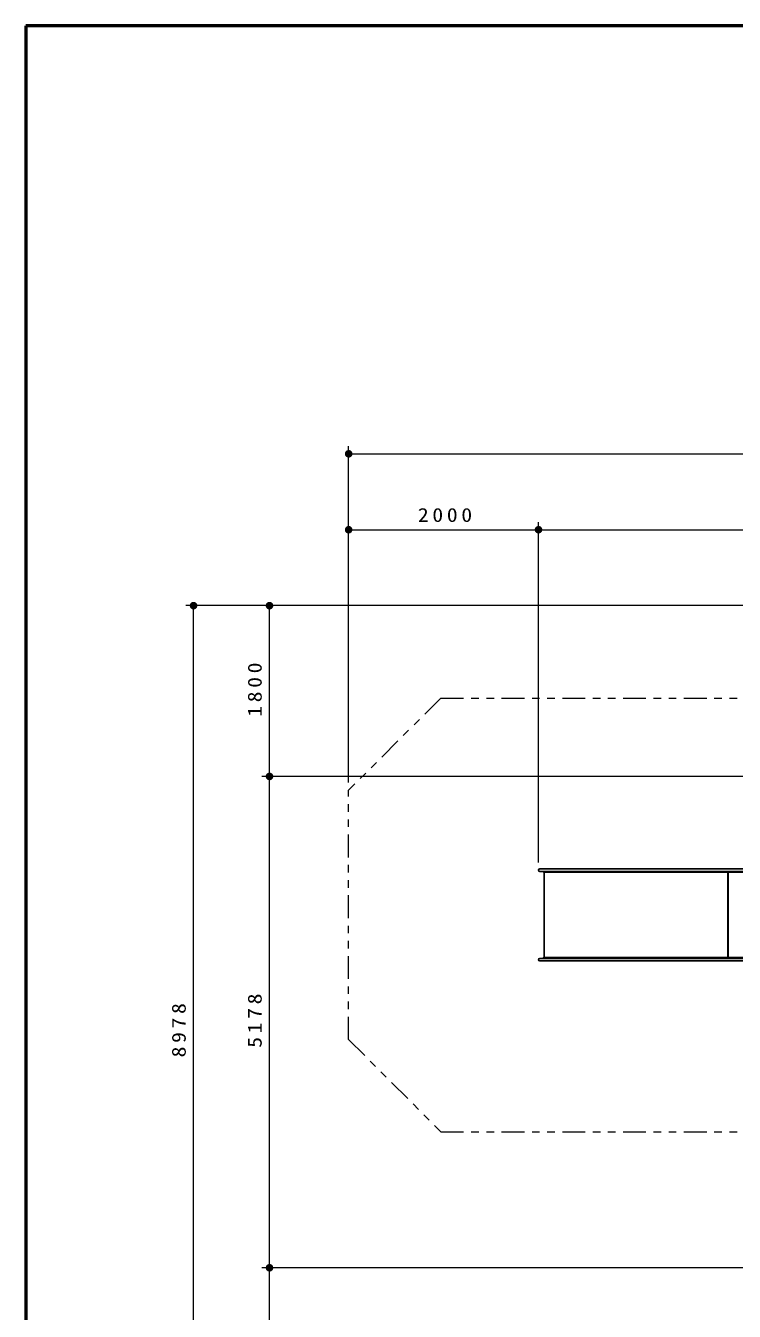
# Model space of a CAD drawing. Units: millimetres on the paper, scale 1:80. Extents: x -385 to 0, y -594 to 267.
# Drawn here: x -385 to -291.7, y 97.7 to 267 of the extents above; entities that cross this region are included whole.
import ezdxf

# ---------------------------------------------------------------- set-up
doc = ezdxf.new("R2010")
doc.units = ezdxf.units.MM
doc.linetypes.add('USER3', pattern=[8, 3, -1, 1, -1, 1, -1])
doc.layers.add('LY_1', color=7, linetype='Continuous', lineweight=13)
doc.styles.add('ＭＳ ゴシック', font='')
doc.styles.get('ＭＳ ゴシック').set_extended_font_data('MS Gothic')

# ---------------------------------------------------------------- blocks, each defined once
blk = doc.blocks.new('filled_dot')
at = {"color": 0, "linetype": 'Continuous', "lineweight": -2, "const_width": 1.25}
blk.add_lwpolyline([(-0.625, 0, 1), (0.625, 0, 1)], format="xyb", close=True, dxfattribs=at)

msp = doc.modelspace()

# ---------------------------------------------------------------- linework, layer by layer
at = {"layer": 'LY_1', "lineweight": 50}
for p, q in [((-385, 267), (-385, 0)), ((0, 267), (-385, 267))]:
    msp.add_line(p, q, dxfattribs=at)
at = {"layer": 'LY_1'}
for p, q in [((-342.481, 201.61), (-342.481, 211.61)), ((-342.481, 210.61), (-155.743, 210.61)), ((-342.481, 167.296), (-342.481, 201.61)), ((-317.481, 156.77), (-317.481, 201.61)), ((-342.481, 200.61), (-317.481, 200.61)), ((-317.481, 200.61), (-180.743, 200.61)), ((-353.902, 190.61), (-363.902, 190.61)), ((-362.902, 78.387), (-362.902, 190.61)), ((-239.209, 190.61), (-353.902, 190.61)), ((-352.902, 168.11), (-352.902, 190.61)), ((-229.481, 168.11), (-353.902, 168.11)), ((-352.902, 103.387), (-352.902, 168.11)), ((-232.731, 103.387), (-353.902, 103.387)), ((-352.902, 78.387), (-352.902, 103.387))]:
    msp.add_line(p, q, dxfattribs=at)
at = {"layer": 'LY_1', "linetype": 'USER3'}
for p, q in [((-330.337, 178.44), (-342.481, 166.296)), ((-330.337, 178.44), (-272.968, 178.44)), ((-342.481, 133.454), (-342.481, 166.296)), ((-342.481, 133.454), (-330.337, 121.31)), ((-330.337, 121.31), (-284.841, 121.31))]:
    msp.add_line(p, q, dxfattribs=at)
at = {"layer": 'LY_1', "lineweight": 25}
for p, q in [((-317.311, 155.94), (-248.643, 155.94)), ((-317.311, 155.6), (-248.643, 155.6)), ((-316.873, 155.6), (-316.873, 155.57)), ((-316.811, 155.507), (-248.643, 155.507)), ((-316.757, 144.242), (-316.757, 155.507)), ((-292.543, 144.242), (-292.543, 155.507)), ((-292.495, 144.242), (-292.495, 155.507)), ((-317.311, 144.15), (-248.643, 144.15)), ((-316.873, 144.15), (-316.873, 144.18)), ((-316.811, 144.242), (-248.643, 144.242)), ((-317.311, 143.81), (-248.643, 143.81))]:
    msp.add_line(p, q, dxfattribs=at)
for centre, radius, start, end in [((-317.311, 155.77), 0.17, 90, 270), ((-316.811, 155.57), 0.0625, 180, 270), ((-317.311, 143.98), 0.17, 90, 270), ((-316.811, 144.18), 0.0625, 90, 180)]:
    msp.add_arc(centre, radius, start, end, dxfattribs=at)

# ---------------------------------------------------------------- block references
at = {"layer": 'LY_1', "xscale": 0.4, "yscale": 0.4}
for p in [(-342.481, 210.61), (-342.481, 200.61), (-317.481, 200.61)]:
    msp.add_blockref('filled_dot', p, dxfattribs=at)
for p, rotation in [((-317.481, 200.61), 180), ((-362.902, 190.61), 270), ((-352.902, 190.61), 270), ((-352.902, 168.11), 270), ((-352.902, 168.11), 90), ((-352.902, 103.387), 270), ((-352.902, 103.387), 90)]:
    msp.add_blockref('filled_dot', p, dxfattribs=dict(at, rotation=rotation))

# ---------------------------------------------------------------- texts
at = {"layer": 'LY_1', "insert": (-329.558, 201.61), "char_height": 1.833, "attachment_point": 8, "style": 'ＭＳ ゴシック'}
msp.add_mtext('\\T1.33;\\W1.15;2000', dxfattribs=at)
at = {"layer": 'LY_1', "char_height": 1.833, "attachment_point": 8, "rotation": 90, "style": 'ＭＳ ゴシック'}
for s, insert in [('\\T1.33;\\W1.15;1800', (-353.902, 179.781)), ('\\T1.33;\\W1.15;5178', (-353.902, 136.177)), ('\\T1.33;\\W1.15;8978', (-363.902, 134.915))]:
    msp.add_mtext(s, dxfattribs=dict(at, insert=insert))

doc.saveas('drawing.dxf')
